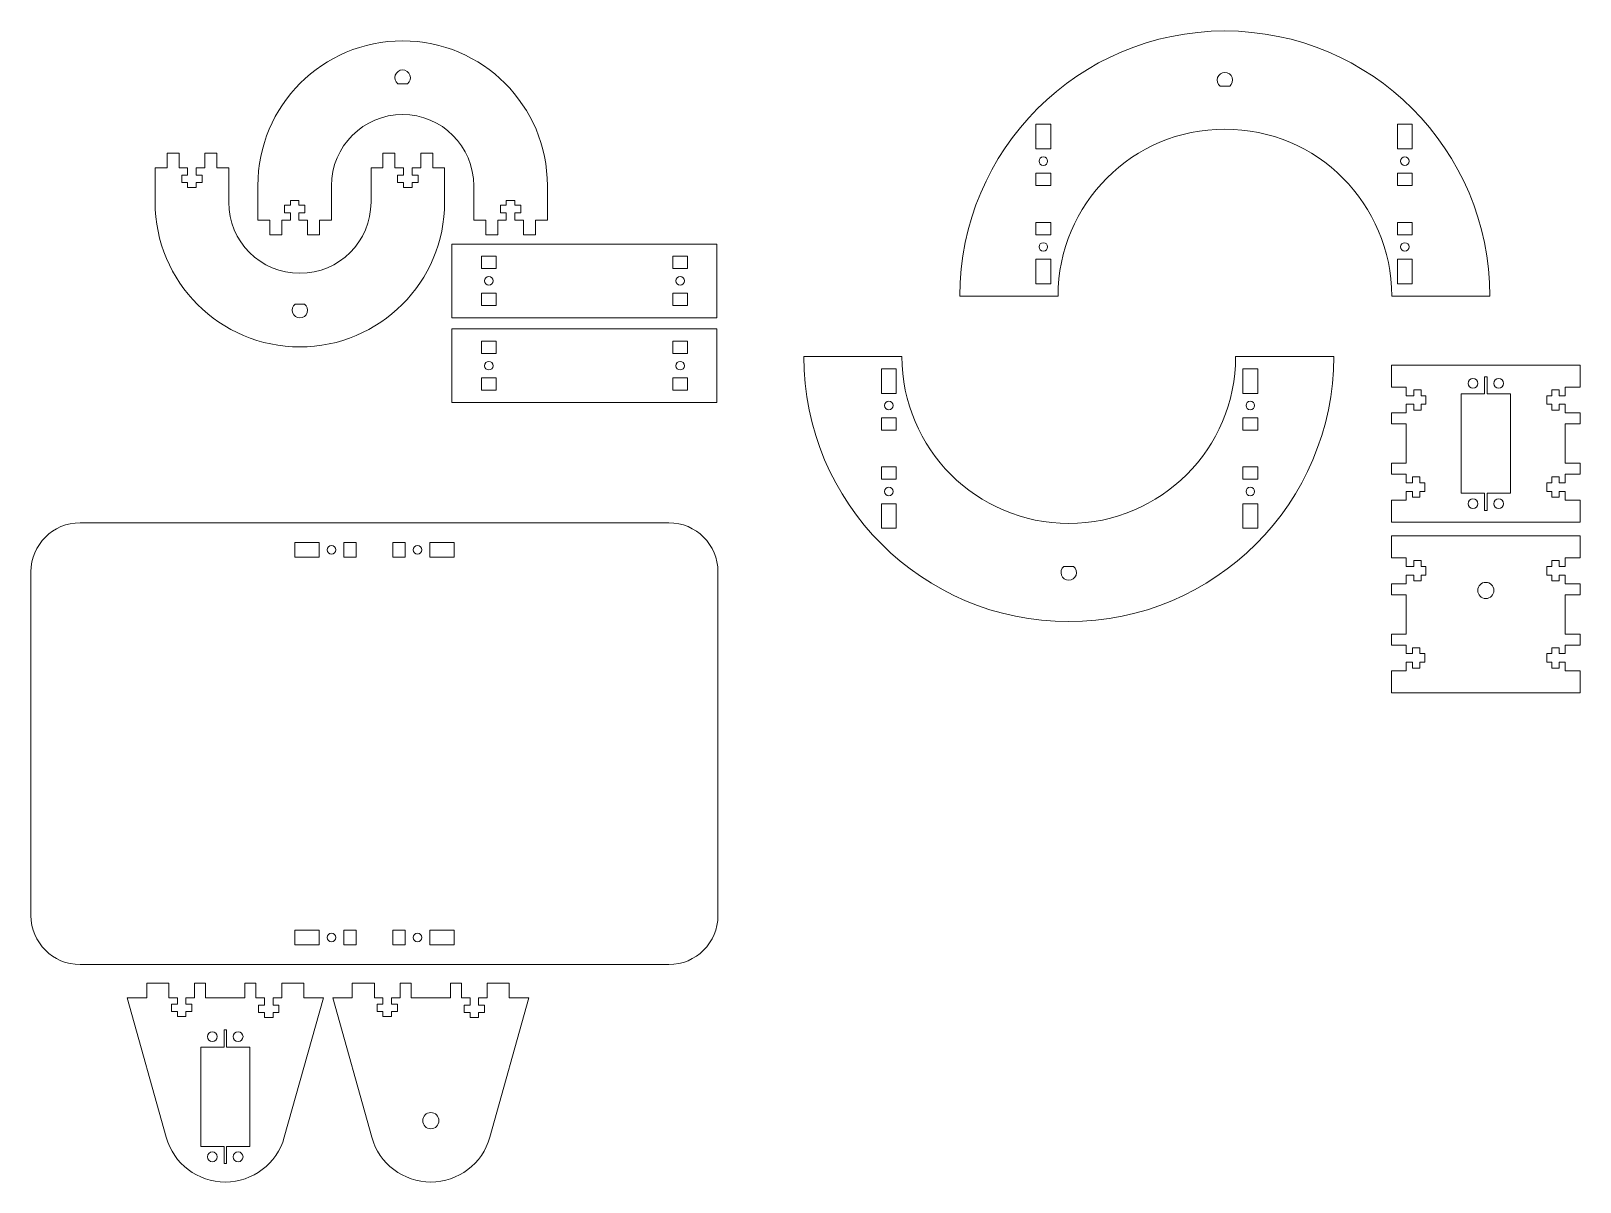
# Model space of a CAD drawing. Header units: inches. Extents: x -13.9 to 49.3, y -39.9 to 7.
import ezdxf

# ---------------------------------------------------------------- set-up
doc = ezdxf.new("R2010")
doc.units = ezdxf.units.IN
doc.header["$MEASUREMENT"] = 0

msp = doc.modelspace()

# ---------------------------------------------------------------- linework, layer by layer
at = {"color": 1, "lineweight": 0}
for p, q in [((1.484, 4.822), (1.093, 4.822)), ((34.996, 4.725), (34.605, 4.725)), ((27.101, 2.172), (27.101, 3.172)), ((27.101, 3.172), (27.701, 3.172)), ((27.701, 2.172), (27.701, 3.172)), ((41.831, 2.172), (41.831, 3.172)), ((41.831, 3.172), (42.431, 3.172)), ((42.431, 2.172), (42.431, 3.172)), ((-8.312, 2), (-7.825, 2)), ((-8.312, 2), (-8.312, 1.4)), ((-7.825, 1.4), (-7.825, 2)), ((-6.775, 2), (-6.775, 1.4)), ((-6.287, 2), (-6.775, 2)), ((-6.287, 2), (-6.287, 1.4)), ((0.488, 2), (0.975, 2)), ((0.488, 2), (0.488, 1.4)), ((0.975, 1.4), (0.975, 2)), ((2.025, 2), (2.025, 1.4)), ((2.513, 2), (2.025, 2)), ((2.513, 2), (2.513, 1.4)), ((27.701, 2.172), (27.101, 2.172)), ((42.431, 2.172), (41.831, 2.172)), ((-8.8, 0), (-8.8, 1.4)), ((-8.312, 1.4), (-8.8, 1.4)), ((-7.475, 1.4), (-7.825, 1.4)), ((-7.475, 1.1), (-7.475, 1.4)), ((-6.775, 1.4), (-7.125, 1.4)), ((-7.125, 1.1), (-7.125, 1.4)), ((-6.287, 1.4), (-5.8, 1.4)), ((-5.8, 1.4), (-5.8, 0)), ((0, 0), (0, 1.4)), ((0.488, 1.4), (0, 1.4)), ((1.325, 1.4), (0.975, 1.4)), ((1.325, 1.1), (1.325, 1.4)), ((2.025, 1.4), (1.675, 1.4)), ((1.675, 1.1), (1.675, 1.4)), ((2.513, 1.4), (3, 1.4)), ((3, 1.4), (3, 0)), ((-7.715, 0.8), (-7.715, 1.1)), ((-7.715, 1.1), (-7.475, 1.1)), ((-7.475, 0.8), (-7.715, 0.8)), ((-7.475, 0.6), (-7.475, 0.8)), ((-6.885, 1.1), (-7.125, 1.1)), ((-7.125, 0.8), (-6.885, 0.8)), ((-7.125, 0.8), (-7.125, 0.6)), ((-6.885, 0.8), (-6.885, 1.1)), ((-4.612, -0.731), (-4.612, 0.669)), ((-1.612, 0.669), (-1.612, -0.731)), ((1.085, 0.8), (1.085, 1.1)), ((1.085, 1.1), (1.325, 1.1)), ((1.325, 0.8), (1.085, 0.8)), ((1.325, 0.6), (1.325, 0.8)), ((1.915, 1.1), (1.675, 1.1)), ((1.675, 0.8), (1.915, 0.8)), ((1.675, 0.8), (1.675, 0.6)), ((1.915, 0.8), (1.915, 1.1)), ((4.188, -0.731), (4.188, 0.669)), ((7.188, 0.669), (7.188, -0.731)), ((27.101, 0.672), (27.101, 1.172)), ((27.101, 1.172), (27.701, 1.172)), ((27.701, 0.672), (27.101, 0.672)), ((27.701, 1.172), (27.701, 0.672)), ((41.831, 0.672), (41.831, 1.172)), ((41.831, 1.172), (42.431, 1.172)), ((42.431, 0.672), (41.831, 0.672)), ((42.431, 1.172), (42.431, 0.672)), ((-7.125, 0.6), (-7.475, 0.6)), ((-3.287, -0.131), (-3.287, 0.069)), ((-3.287, 0.069), (-2.937, 0.069)), ((-2.937, 0.069), (-2.937, -0.131)), ((1.675, 0.6), (1.325, 0.6)), ((5.513, -0.131), (5.513, 0.069)), ((5.513, 0.069), (5.863, 0.069)), ((5.863, 0.069), (5.863, -0.131)), ((-3.287, -0.131), (-3.527, -0.131)), ((-3.527, -0.131), (-3.527, -0.431)), ((-3.527, -0.431), (-3.287, -0.431)), ((-3.287, -0.431), (-3.287, -0.731)), ((-2.937, -0.131), (-2.697, -0.131)), ((-2.697, -0.431), (-2.937, -0.431)), ((-2.937, -0.431), (-2.937, -0.731)), ((-2.697, -0.131), (-2.697, -0.431)), ((5.513, -0.131), (5.273, -0.131)), ((5.273, -0.131), (5.273, -0.431)), ((5.273, -0.431), (5.513, -0.431)), ((5.513, -0.431), (5.513, -0.731)), ((5.863, -0.131), (6.103, -0.131)), ((6.103, -0.431), (5.863, -0.431)), ((5.863, -0.431), (5.863, -0.731)), ((6.103, -0.131), (6.103, -0.431)), ((-4.124, -0.731), (-4.612, -0.731)), ((-4.124, -1.331), (-4.124, -0.731)), ((-3.637, -1.331), (-3.637, -0.731)), ((-3.637, -0.731), (-3.287, -0.731)), ((-2.937, -0.731), (-2.587, -0.731)), ((-2.587, -0.731), (-2.587, -1.331)), ((-2.099, -1.331), (-2.099, -0.731)), ((-2.099, -0.731), (-1.612, -0.731)), ((4.676, -0.731), (4.188, -0.731)), ((4.676, -1.331), (4.676, -0.731)), ((5.163, -1.331), (5.163, -0.731)), ((5.163, -0.731), (5.513, -0.731)), ((5.863, -0.731), (6.213, -0.731)), ((6.213, -0.731), (6.213, -1.331)), ((6.701, -1.331), (6.701, -0.731)), ((6.701, -0.731), (7.188, -0.731)), ((27.101, -1.328), (27.101, -0.828)), ((27.101, -0.828), (27.701, -0.828)), ((27.701, -1.328), (27.701, -0.828)), ((41.831, -1.328), (41.831, -0.828)), ((41.831, -0.828), (42.431, -0.828)), ((42.431, -1.328), (42.431, -0.828)), ((-4.124, -1.331), (-3.637, -1.331)), ((-2.099, -1.331), (-2.587, -1.331)), ((3.3, -1.709), (14.1, -1.709)), ((3.3, -4.709), (3.3, -1.709)), ((4.676, -1.331), (5.163, -1.331)), ((6.701, -1.331), (6.213, -1.331)), ((14.1, -1.709), (14.1, -4.709)), ((27.701, -1.328), (27.101, -1.328)), ((42.431, -1.328), (41.831, -1.328)), ((5.1, -2.209), (4.5, -2.209)), ((4.5, -2.209), (4.5, -2.709)), ((5.1, -2.709), (5.1, -2.209)), ((12.9, -2.209), (12.3, -2.209)), ((12.3, -2.209), (12.3, -2.709)), ((12.9, -2.709), (12.9, -2.209)), ((27.101, -3.328), (27.101, -2.328)), ((27.101, -2.328), (27.701, -2.328)), ((27.701, -2.328), (27.701, -3.328)), ((41.831, -3.328), (41.831, -2.328)), ((41.831, -2.328), (42.431, -2.328)), ((42.431, -2.328), (42.431, -3.328)), ((4.5, -2.709), (5.1, -2.709)), ((12.3, -2.709), (12.9, -2.709)), ((4.5, -3.709), (5.1, -3.709)), ((4.5, -4.209), (4.5, -3.709)), ((5.1, -3.709), (5.1, -4.209)), ((12.3, -3.709), (12.9, -3.709)), ((12.3, -4.209), (12.3, -3.709)), ((12.9, -3.709), (12.9, -4.209)), ((27.701, -3.328), (27.101, -3.328)), ((42.431, -3.328), (41.831, -3.328)), ((-3.095, -4.153), (-2.705, -4.153)), ((5.1, -4.209), (4.5, -4.209)), ((12.9, -4.209), (12.3, -4.209)), ((28.001, -3.828), (24.001, -3.828)), ((45.601, -3.828), (41.601, -3.828)), ((14.1, -4.709), (3.3, -4.709)), ((3.3, -5.165), (14.1, -5.165)), ((3.3, -8.165), (3.3, -5.165)), ((5.1, -5.665), (4.5, -5.665)), ((4.5, -5.665), (4.5, -6.165)), ((5.1, -6.165), (5.1, -5.665)), ((12.9, -5.665), (12.3, -5.665)), ((12.3, -5.665), (12.3, -6.165)), ((12.9, -6.165), (12.9, -5.665)), ((14.1, -5.165), (14.1, -8.165)), ((4.5, -6.165), (5.1, -6.165)), ((12.3, -6.165), (12.9, -6.165)), ((17.637, -6.292), (21.637, -6.292)), ((35.237, -6.292), (39.237, -6.292)), ((20.807, -7.792), (20.807, -6.792)), ((20.807, -6.792), (21.407, -6.792)), ((21.407, -6.792), (21.407, -7.792)), ((35.537, -7.792), (35.537, -6.792)), ((35.537, -6.792), (36.137, -6.792)), ((36.137, -6.792), (36.137, -7.792)), ((41.595, -6.638), (49.275, -6.638)), ((41.595, -6.638), (41.595, -7.538)), ((49.275, -6.638), (49.275, -7.538)), ((4.5, -7.165), (5.1, -7.165)), ((4.5, -7.665), (4.5, -7.165)), ((5.1, -7.165), (5.1, -7.665)), ((12.3, -7.165), (12.9, -7.165)), ((12.3, -7.665), (12.3, -7.165)), ((12.9, -7.165), (12.9, -7.665)), ((41.595, -7.538), (42.195, -7.538)), ((42.195, -7.538), (42.195, -7.888)), ((45.385, -7.813), (45.385, -7.113)), ((45.385, -7.113), (45.485, -7.113)), ((45.485, -7.813), (45.485, -7.113)), ((49.275, -7.538), (48.675, -7.538)), ((48.675, -7.538), (48.675, -7.888)), ((14.1, -8.165), (3.3, -8.165)), ((5.1, -7.665), (4.5, -7.665)), ((12.9, -7.665), (12.3, -7.665)), ((21.407, -7.792), (20.807, -7.792)), ((36.137, -7.792), (35.537, -7.792)), ((42.495, -7.888), (42.195, -7.888)), ((42.795, -7.648), (42.495, -7.648)), ((42.495, -7.648), (42.495, -7.888)), ((42.795, -7.888), (42.795, -7.648)), ((42.795, -7.888), (42.995, -7.888)), ((42.995, -7.888), (42.995, -8.238)), ((44.435, -11.863), (44.435, -7.813)), ((44.435, -7.813), (45.385, -7.813)), ((45.485, -7.813), (46.435, -7.813)), ((46.435, -7.813), (46.435, -11.863)), ((47.925, -7.888), (47.925, -8.238)), ((47.925, -7.888), (48.125, -7.888)), ((48.125, -7.888), (48.125, -7.648)), ((48.125, -7.648), (48.425, -7.648)), ((48.425, -7.648), (48.425, -7.888)), ((48.425, -7.888), (48.675, -7.888)), ((20.807, -8.792), (20.807, -9.292)), ((20.807, -8.792), (21.407, -8.792)), ((21.407, -8.792), (21.407, -9.292)), ((35.537, -8.792), (35.537, -9.292)), ((35.537, -8.792), (36.137, -8.792)), ((36.137, -8.792), (36.137, -9.292)), ((42.195, -8.588), (41.595, -8.588)), ((41.595, -8.588), (41.595, -9.038)), ((42.195, -8.238), (42.195, -8.588)), ((42.495, -8.238), (42.195, -8.238)), ((42.495, -8.478), (42.495, -8.238)), ((42.795, -8.478), (42.495, -8.478)), ((42.795, -8.238), (42.795, -8.478)), ((42.995, -8.238), (42.795, -8.238)), ((47.925, -8.238), (48.125, -8.238)), ((48.125, -8.238), (48.125, -8.478)), ((48.125, -8.478), (48.425, -8.478)), ((48.425, -8.478), (48.425, -8.238)), ((48.425, -8.238), (48.675, -8.238)), ((48.675, -8.238), (48.675, -8.588)), ((48.675, -8.588), (49.275, -8.588)), ((49.275, -8.588), (49.275, -9.038)), ((21.407, -9.292), (20.807, -9.292)), ((36.137, -9.292), (35.537, -9.292)), ((41.595, -9.038), (42.195, -9.038)), ((42.195, -10.638), (42.195, -9.038)), ((49.275, -9.038), (48.675, -9.038)), ((48.675, -10.638), (48.675, -9.038)), ((41.595, -11.088), (41.595, -10.638)), ((41.595, -10.638), (42.195, -10.638)), ((49.275, -10.638), (48.675, -10.638)), ((49.275, -11.088), (49.275, -10.638)), ((20.807, -11.292), (20.807, -10.792)), ((20.807, -10.792), (21.407, -10.792)), ((21.407, -11.292), (20.807, -11.292)), ((21.407, -10.792), (21.407, -11.292)), ((35.537, -11.292), (35.537, -10.792)), ((35.537, -10.792), (36.137, -10.792)), ((36.137, -11.292), (35.537, -11.292)), ((36.137, -10.792), (36.137, -11.292)), ((42.195, -11.088), (41.595, -11.088)), ((42.195, -11.438), (42.195, -11.088)), ((42.745, -11.198), (42.445, -11.198)), ((42.445, -11.198), (42.445, -11.438)), ((42.745, -11.438), (42.745, -11.198)), ((48.125, -11.438), (48.125, -11.198)), ((48.125, -11.198), (48.425, -11.198)), ((48.425, -11.198), (48.425, -11.438)), ((48.675, -11.438), (48.675, -11.088)), ((48.675, -11.088), (49.275, -11.088)), ((42.445, -11.438), (42.195, -11.438)), ((42.195, -12.138), (42.195, -11.788)), ((42.445, -11.788), (42.195, -11.788)), ((42.445, -12.028), (42.445, -11.788)), ((42.945, -11.438), (42.745, -11.438)), ((42.945, -11.788), (42.745, -11.788)), ((42.745, -11.788), (42.745, -12.028)), ((42.945, -11.788), (42.945, -11.438)), ((45.385, -11.863), (44.435, -11.863)), ((45.385, -11.863), (45.385, -12.563)), ((46.435, -11.863), (45.485, -11.863)), ((45.485, -11.863), (45.485, -12.563)), ((47.925, -11.788), (47.925, -11.438)), ((47.925, -11.438), (48.125, -11.438)), ((47.925, -11.788), (48.125, -11.788)), ((48.125, -11.788), (48.125, -12.028)), ((48.425, -11.438), (48.675, -11.438)), ((48.425, -12.028), (48.425, -11.788)), ((48.425, -11.788), (48.675, -11.788)), ((48.675, -12.138), (48.675, -11.788)), ((20.807, -12.292), (20.807, -13.292)), ((20.807, -12.292), (21.407, -12.292)), ((21.407, -12.292), (21.407, -13.292)), ((35.537, -12.292), (35.537, -13.292)), ((35.537, -12.292), (36.137, -12.292)), ((36.137, -12.292), (36.137, -13.292)), ((41.595, -13.038), (41.595, -12.138)), ((41.595, -12.138), (42.195, -12.138)), ((42.745, -12.028), (42.445, -12.028)), ((45.385, -12.563), (45.485, -12.563)), ((48.125, -12.028), (48.425, -12.028)), ((49.275, -12.138), (48.675, -12.138)), ((49.275, -13.038), (49.275, -12.138)), ((-11.859, -13.066), (12.141, -13.066)), ((41.595, -13.038), (49.275, -13.038)), ((-3.109, -14.466), (-3.109, -13.866)), ((-3.109, -13.866), (-2.109, -13.866)), ((-2.109, -13.866), (-2.109, -14.466)), ((-1.109, -14.466), (-1.109, -13.866)), ((-1.109, -13.866), (-0.609, -13.866)), ((-0.609, -13.866), (-0.609, -14.466)), ((0.891, -14.466), (0.891, -13.866)), ((0.891, -13.866), (1.391, -13.866)), ((1.391, -13.866), (1.391, -14.466)), ((2.391, -14.466), (2.391, -13.866)), ((2.391, -13.866), (3.391, -13.866)), ((3.391, -13.866), (3.391, -14.466)), ((21.407, -13.292), (20.807, -13.292)), ((36.137, -13.292), (35.537, -13.292)), ((41.595, -13.598), (49.275, -13.598)), ((41.595, -13.598), (41.595, -14.498)), ((49.275, -13.598), (49.275, -14.498)), ((-2.109, -14.466), (-3.109, -14.466)), ((-1.109, -14.466), (-0.609, -14.466)), ((1.391, -14.466), (0.891, -14.466)), ((2.391, -14.466), (3.391, -14.466)), ((41.595, -14.498), (42.195, -14.498)), ((42.195, -14.498), (42.195, -14.848)), ((49.275, -14.498), (48.675, -14.498)), ((48.675, -14.498), (48.675, -14.848)), ((-13.859, -29.066), (-13.859, -15.066)), ((14.141, -15.066), (14.141, -29.066)), ((28.242, -14.845), (28.633, -14.845)), ((42.495, -14.848), (42.195, -14.848)), ((42.795, -14.608), (42.495, -14.608)), ((42.495, -14.608), (42.495, -14.848)), ((42.795, -14.848), (42.795, -14.608)), ((42.795, -14.848), (42.995, -14.848)), ((42.995, -14.848), (42.995, -15.198)), ((47.925, -14.848), (47.925, -15.198)), ((47.925, -14.848), (48.125, -14.848)), ((48.125, -14.848), (48.125, -14.608)), ((48.125, -14.608), (48.425, -14.608)), ((48.425, -14.608), (48.425, -14.848)), ((48.425, -14.848), (48.675, -14.848)), ((42.195, -15.548), (41.595, -15.548)), ((41.595, -15.548), (41.595, -15.998)), ((42.195, -15.198), (42.195, -15.548)), ((42.495, -15.198), (42.195, -15.198)), ((42.495, -15.438), (42.495, -15.198)), ((42.795, -15.438), (42.495, -15.438)), ((42.795, -15.198), (42.795, -15.438)), ((42.995, -15.198), (42.795, -15.198)), ((47.925, -15.198), (48.125, -15.198)), ((48.125, -15.198), (48.125, -15.438)), ((48.125, -15.438), (48.425, -15.438)), ((48.425, -15.438), (48.425, -15.198)), ((48.425, -15.198), (48.675, -15.198)), ((48.675, -15.198), (48.675, -15.548)), ((48.675, -15.548), (49.275, -15.548)), ((49.275, -15.548), (49.275, -15.998)), ((41.595, -15.998), (42.195, -15.998)), ((42.195, -17.598), (42.195, -15.998)), ((49.275, -15.998), (48.675, -15.998)), ((48.675, -17.598), (48.675, -15.998)), ((41.595, -18.048), (41.595, -17.598)), ((41.595, -17.598), (42.195, -17.598)), ((49.275, -17.598), (48.675, -17.598)), ((49.275, -18.048), (49.275, -17.598)), ((42.195, -18.048), (41.595, -18.048)), ((42.195, -18.398), (42.195, -18.048)), ((42.745, -18.158), (42.445, -18.158)), ((42.445, -18.158), (42.445, -18.398)), ((42.745, -18.398), (42.745, -18.158)), ((48.125, -18.398), (48.125, -18.158)), ((48.125, -18.158), (48.425, -18.158)), ((48.425, -18.158), (48.425, -18.398)), ((48.675, -18.398), (48.675, -18.048)), ((48.675, -18.048), (49.275, -18.048)), ((42.445, -18.398), (42.195, -18.398)), ((42.195, -19.098), (42.195, -18.748)), ((42.445, -18.748), (42.195, -18.748)), ((42.445, -18.988), (42.445, -18.748)), ((42.945, -18.398), (42.745, -18.398)), ((42.945, -18.748), (42.745, -18.748)), ((42.745, -18.748), (42.745, -18.988)), ((42.945, -18.748), (42.945, -18.398)), ((47.925, -18.748), (47.925, -18.398)), ((47.925, -18.398), (48.125, -18.398)), ((47.925, -18.748), (48.125, -18.748)), ((48.125, -18.748), (48.125, -18.988)), ((48.425, -18.398), (48.675, -18.398)), ((48.425, -18.988), (48.425, -18.748)), ((48.425, -18.748), (48.675, -18.748)), ((48.675, -19.098), (48.675, -18.748)), ((41.595, -19.998), (41.595, -19.098)), ((41.595, -19.098), (42.195, -19.098)), ((42.745, -18.988), (42.445, -18.988)), ((48.125, -18.988), (48.425, -18.988)), ((49.275, -19.098), (48.675, -19.098)), ((49.275, -19.998), (49.275, -19.098)), ((41.595, -19.998), (49.275, -19.998)), ((-3.109, -30.266), (-3.109, -29.666)), ((-3.109, -29.666), (-2.109, -29.666)), ((-2.109, -29.666), (-2.109, -30.266)), ((-1.109, -30.266), (-1.109, -29.666)), ((-1.109, -29.666), (-0.609, -29.666)), ((-0.609, -29.666), (-0.609, -30.266)), ((0.891, -30.266), (0.891, -29.666)), ((0.891, -29.666), (1.391, -29.666)), ((1.391, -29.666), (1.391, -30.266)), ((2.391, -30.266), (2.391, -29.666)), ((2.391, -29.666), (3.391, -29.666)), ((3.391, -29.666), (3.391, -30.266)), ((-2.109, -30.266), (-3.109, -30.266)), ((-1.109, -30.266), (-0.609, -30.266)), ((1.391, -30.266), (0.891, -30.266)), ((2.391, -30.266), (3.391, -30.266)), ((12.141, -31.066), (-11.859, -31.066)), ((-9.141, -31.826), (-8.241, -31.826)), ((-9.141, -31.826), (-9.141, -32.426)), ((-8.241, -31.826), (-8.241, -32.426)), ((-7.191, -32.426), (-7.191, -31.826)), ((-7.191, -31.826), (-6.741, -31.826)), ((-6.741, -31.826), (-6.741, -32.426)), ((-5.141, -31.826), (-5.141, -32.426)), ((-4.691, -31.826), (-5.141, -31.826)), ((-4.691, -32.426), (-4.691, -31.826)), ((-2.741, -31.826), (-3.641, -31.826)), ((-3.641, -31.826), (-3.641, -32.426)), ((-2.741, -31.826), (-2.741, -32.426)), ((-0.763, -31.826), (0.137, -31.826)), ((-0.763, -31.826), (-0.763, -32.426)), ((0.137, -31.826), (0.137, -32.426)), ((1.187, -32.426), (1.187, -31.826)), ((1.187, -31.826), (1.637, -31.826)), ((1.637, -31.826), (1.637, -32.426)), ((3.237, -31.826), (3.237, -32.426)), ((3.687, -31.826), (3.237, -31.826)), ((3.687, -32.426), (3.687, -31.826)), ((5.637, -31.826), (4.737, -31.826)), ((4.737, -31.826), (4.737, -32.426)), ((5.637, -31.826), (5.637, -32.426)), ((-9.941, -32.426), (-8.348, -38.102)), ((-9.141, -32.426), (-9.941, -32.426)), ((-8.241, -32.426), (-7.891, -32.426)), ((-8.131, -32.976), (-8.131, -32.676)), ((-8.131, -32.676), (-7.891, -32.676)), ((-7.891, -32.676), (-7.891, -32.426)), ((-7.541, -32.426), (-7.191, -32.426)), ((-7.541, -32.676), (-7.541, -32.426)), ((-7.301, -32.676), (-7.541, -32.676)), ((-7.301, -32.976), (-7.301, -32.676)), ((-6.741, -32.426), (-5.141, -32.426)), ((-4.341, -32.426), (-4.691, -32.426)), ((-4.581, -33.026), (-4.581, -32.726)), ((-4.581, -32.726), (-4.341, -32.726)), ((-4.341, -32.726), (-4.341, -32.426)), ((-3.641, -32.426), (-3.991, -32.426)), ((-3.991, -32.726), (-3.991, -32.426)), ((-3.751, -32.726), (-3.991, -32.726)), ((-3.751, -33.026), (-3.751, -32.726)), ((-1.941, -32.426), (-3.534, -38.102)), ((-2.741, -32.426), (-1.941, -32.426)), ((-1.563, -32.426), (0.03, -38.102)), ((-0.763, -32.426), (-1.563, -32.426)), ((0.137, -32.426), (0.487, -32.426)), ((0.247, -32.976), (0.247, -32.676)), ((0.247, -32.676), (0.487, -32.676)), ((0.487, -32.676), (0.487, -32.426)), ((0.837, -32.426), (1.187, -32.426)), ((0.837, -32.676), (0.837, -32.426)), ((1.077, -32.676), (0.837, -32.676)), ((1.077, -32.976), (1.077, -32.676)), ((1.637, -32.426), (3.237, -32.426)), ((4.037, -32.426), (3.687, -32.426)), ((3.797, -33.026), (3.797, -32.726)), ((3.797, -32.726), (4.037, -32.726)), ((4.037, -32.726), (4.037, -32.426)), ((4.737, -32.426), (4.387, -32.426)), ((4.387, -32.726), (4.387, -32.426)), ((4.627, -32.726), (4.387, -32.726)), ((4.627, -33.026), (4.627, -32.726)), ((6.437, -32.426), (4.844, -38.102)), ((5.637, -32.426), (6.437, -32.426)), ((-7.891, -32.976), (-8.131, -32.976)), ((-7.891, -33.176), (-7.891, -32.976)), ((-7.891, -33.176), (-7.541, -33.176)), ((-7.541, -33.176), (-7.541, -32.976)), ((-7.541, -32.976), (-7.301, -32.976)), ((-4.341, -33.026), (-4.581, -33.026)), ((-4.341, -33.226), (-4.341, -33.026)), ((-3.991, -33.226), (-4.341, -33.226)), ((-3.991, -33.026), (-3.751, -33.026)), ((-3.991, -33.026), (-3.991, -33.226)), ((0.487, -32.976), (0.247, -32.976)), ((0.487, -33.176), (0.487, -32.976)), ((0.487, -33.176), (0.837, -33.176)), ((0.837, -33.176), (0.837, -32.976)), ((0.837, -32.976), (1.077, -32.976)), ((4.037, -33.026), (3.797, -33.026)), ((4.037, -33.226), (4.037, -33.026)), ((4.387, -33.226), (4.037, -33.226)), ((4.387, -33.026), (4.627, -33.026)), ((4.387, -33.026), (4.387, -33.226)), ((-5.991, -34.426), (-5.991, -33.726)), ((-5.891, -33.726), (-5.991, -33.726)), ((-5.891, -34.426), (-5.891, -33.726)), ((-6.941, -38.476), (-6.941, -34.426)), ((-6.941, -34.426), (-5.991, -34.426)), ((-5.891, -34.426), (-4.941, -34.426)), ((-4.941, -34.426), (-4.941, -38.476)), ((-5.991, -38.476), (-6.941, -38.476)), ((-5.991, -38.476), (-5.991, -39.176)), ((-4.941, -38.476), (-5.891, -38.476)), ((-5.891, -38.476), (-5.891, -39.176)), ((-5.891, -39.176), (-5.991, -39.176))]:
    msp.add_line(p, q, dxfattribs=at)
for centre, radius in [((27.401, 1.672), 0.175), ((42.131, 1.672), 0.175), ((27.401, -1.828), 0.175), ((42.131, -1.828), 0.175), ((4.8, -3.209), 0.175), ((12.6, -3.209), 0.175), ((4.8, -6.665), 0.175), ((12.6, -6.665), 0.175), ((44.91, -7.388), 0.2), ((45.96, -7.388), 0.2), ((21.107, -8.292), 0.175), ((35.837, -8.292), 0.175), ((21.107, -11.792), 0.175), ((35.837, -11.792), 0.175), ((44.91, -12.288), 0.2), ((45.96, -12.288), 0.2), ((-1.609, -14.166), 0.175), ((1.891, -14.166), 0.175), ((45.435, -15.823), 0.33), ((-1.609, -29.966), 0.175), ((1.891, -29.966), 0.175), ((-6.466, -34.001), 0.2), ((-5.416, -34.001), 0.2), ((2.437, -37.426), 0.33), ((-6.466, -38.901), 0.2), ((-5.416, -38.901), 0.2)]:
    msp.add_circle(centre, radius, dxfattribs=at)
for centre, radius, start, end in [((34.801, -3.828), 10.8, 0, 180), ((1.288, 0.669), 5.9, 0, 180), ((1.288, 5.069), 0.315, 308.35999, 231.64001), ((34.801, 4.972), 0.315, 308.35999, 231.64001), ((1.288, 0.669), 2.9, 0, 180), ((34.801, -3.828), 6.8, 0, 180), ((-2.9, 0), 5.9, 180, 0), ((-2.9, 0), 2.9, 180, 0), ((-2.9, -4.4), 0.315, 128.35999, 51.64001), ((28.437, -6.292), 10.8, 180, 0), ((28.437, -6.292), 6.8, 180, 0), ((-11.859, -15.066), 2, 90, 180), ((12.141, -15.066), 2, 0, 90), ((28.437, -15.092), 0.315, 128.35999, 51.64001), ((-11.859, -29.066), 2, 180, 270), ((12.141, -29.066), 2, 270, 0), ((-5.941, -37.426), 2.5, 195.67828, 344.32172), ((2.437, -37.426), 2.5, 195.67828, 344.32172)]:
    msp.add_arc(centre, radius, start, end, dxfattribs=at)

doc.saveas('drawing.dxf')
